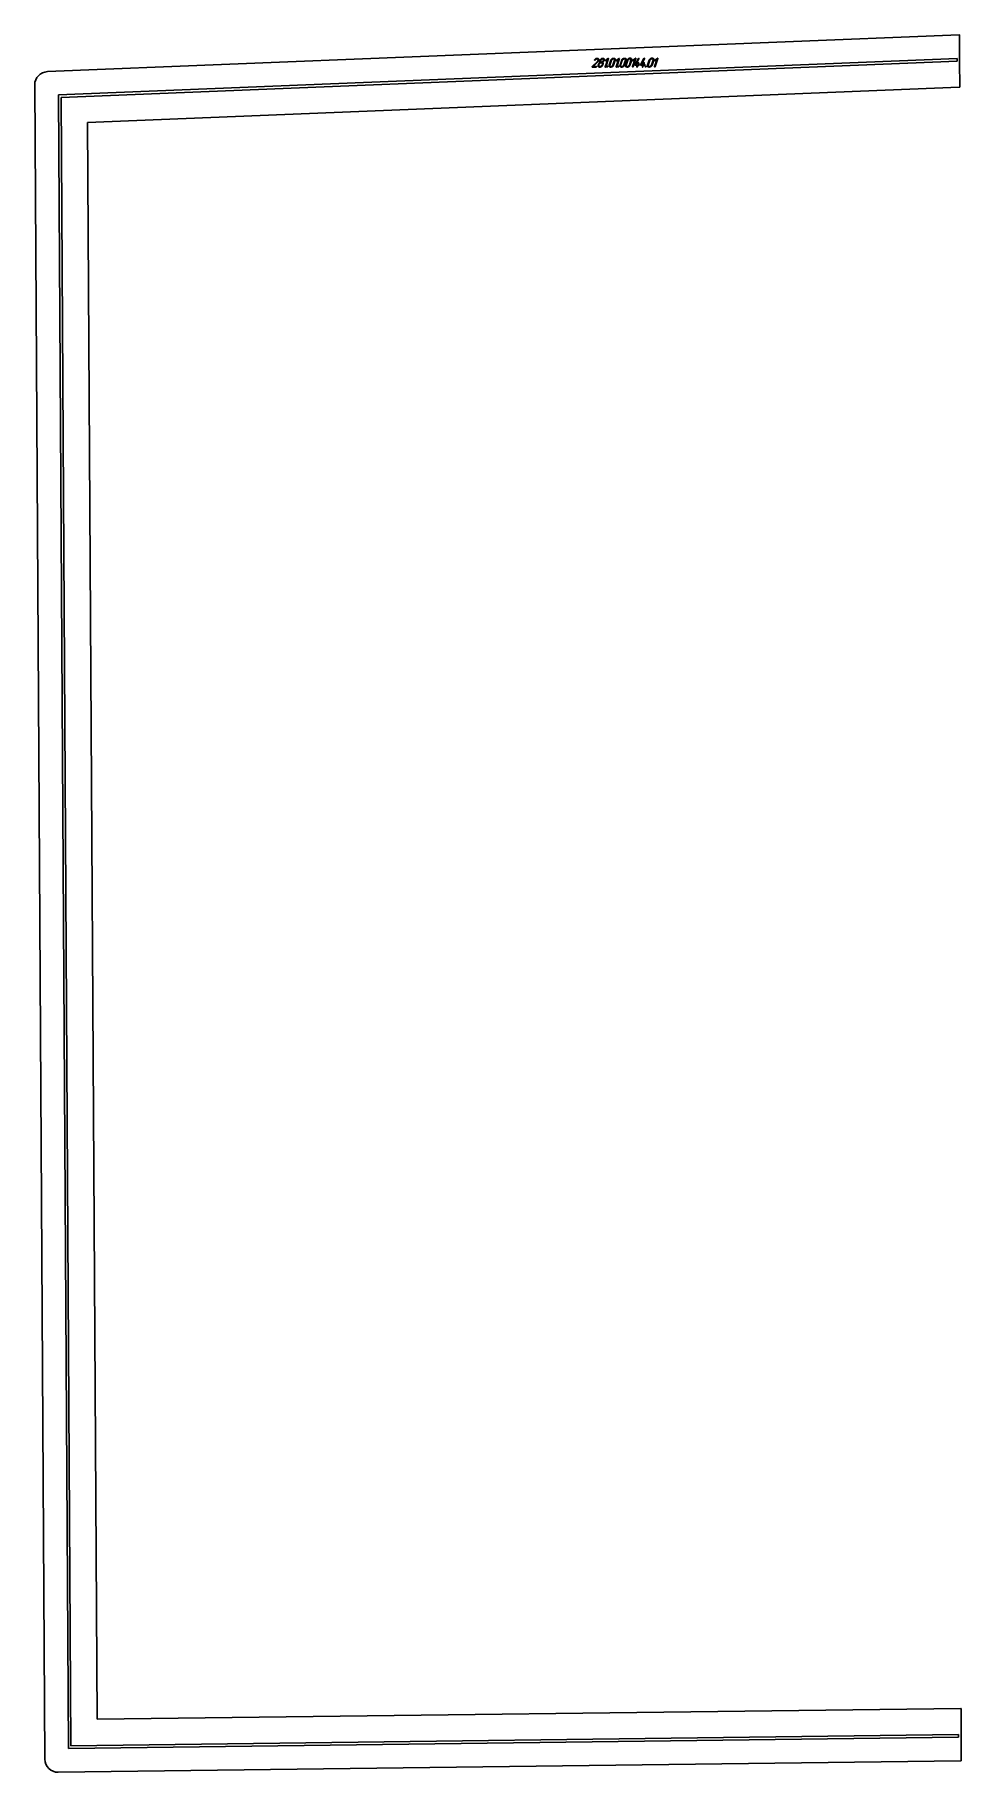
# Model space of a CAD drawing. Header units: millimetres. Extents: x 301 to 1359, y 311 to 2296.
import ezdxf

# ---------------------------------------------------------------- set-up
doc = ezdxf.new("R2010")
doc.units = ezdxf.units.MM
doc.linetypes.add('K5LT_BASIC', pattern=[0])
doc.layers.add('Engraving', color=7, linetype='Continuous')

msp = doc.modelspace()

# ---------------------------------------------------------------- linework, layer by layer
at = {"color": 150, "linetype": 'K5LT_BASIC', "lineweight": 25, "true_color": 0x0080ff}
for p, q in [((315.4, 2254), (1356.7, 2296.1)), ((1356.7, 2296.1), (1357.2, 2296.2)), ((1357.2, 2296.2), (1357.2, 2269.1)), ((1357.2, 2266.1), (1357.2, 2269.1)), ((1357.2, 2266.1), (1357.3, 2236.1)), ((312.5, 325.8), (301, 2238.9)), ((1356.8, 2236.1), (361.3, 2195.8)), ((1357.3, 2236.1), (1356.8, 2236.1)), ((361.3, 2195.8), (372.2, 371.4)), ((372.2, 371.4), (1358.5, 383.9)), ((1358.5, 383.9), (1359, 383.9)), ((1359, 383.9), (1359, 353.9)), ((1359, 350.9), (1359, 353.9)), ((1359, 350.9), (1359, 323.9)), ((1358.5, 323.9), (327.7, 310.9)), ((1359, 323.9), (1358.5, 323.9))]:
    msp.add_line(p, q, dxfattribs=at)
for centre, start, end in [((316, 2239), 92.3173, 180.3421), ((327.5, 325.9), 180.3421, 270.7249)]:
    msp.add_arc(centre, 15, start, end, dxfattribs=at)
at = {"layer": 'Engraving', "color": 150, "linetype": 'K5LT_BASIC', "lineweight": 25, "true_color": 0x0080ff}
for p, q in [((1354.2, 2269), (328.1, 2227.5)), ((331.1, 2224.6), (1354.2, 2266)), ((943.6, 2265.7), (937.7, 2259.8)), ((938.7, 2260), (944.1, 2265.3)), ((940.4, 2267.5), (940.3, 2267.4)), ((943.8, 2266), (943.6, 2265.7)), ((944, 2266.3), (943.8, 2266)), ((946.8, 2267.1), (946.6, 2266.4)), ((947.5, 2267.1), (947.3, 2266.4)), ((948.3, 2264.2), (947.6, 2264.2)), ((949.2, 2269.2), (948.8, 2269.1)), ((949.4, 2269.2), (949.2, 2269.2)), ((949.7, 2269.2), (949.4, 2269.2)), ((950.1, 2266.4), (950.4, 2267.1)), ((950.8, 2266.4), (951.1, 2267.1)), ((951.1, 2267.1), (951.2, 2267.3)), ((951.2, 2267.6), (951.2, 2267.9)), ((951.2, 2267.3), (951.2, 2267.6)), ((955.3, 2268), (952.4, 2259.6)), ((955.7, 2269.1), (952.9, 2267)), ((953.1, 2259.6), (956.3, 2268.9)), ((953.2, 2266.5), (955.3, 2268)), ((958.9, 2267.1), (957, 2261.4)), ((959.6, 2267.1), (957.7, 2261.4)), ((961.2, 2261.4), (963.2, 2267.1)), ((962.2, 2268.5), (961.5, 2268.5)), ((962.5, 2269.2), (961.7, 2269.2)), ((961.9, 2261.4), (963.9, 2267.1)), ((967.7, 2268), (964.8, 2259.6)), ((968.2, 2269.1), (965.3, 2267)), ((965.6, 2259.6), (968.7, 2268.9)), ((965.7, 2266.5), (967.7, 2268)), ((971.3, 2267.1), (969.4, 2261.4)), ((972, 2267.1), (970.1, 2261.4)), ((973.7, 2261.4), (975.6, 2267.1)), ((974.7, 2268.5), (973.9, 2268.5)), ((974.9, 2269.2), (974.2, 2269.2)), ((974.4, 2261.4), (976.3, 2267.1)), ((977.7, 2267.1), (975.8, 2261.4)), ((978.4, 2267.1), (976.5, 2261.4)), ((980, 2261.4), (981.9, 2267.1)), ((981, 2268.5), (980.3, 2268.5)), ((981.2, 2269.3), (980.5, 2269.3)), ((980.7, 2261.4), (982.7, 2267.1)), ((986.5, 2268.1), (983.6, 2259.7)), ((987, 2269.2), (984.1, 2267)), ((984.3, 2259.7), (987.5, 2268.9)), ((984.4, 2266.5), (986.5, 2268.1)), ((990.3, 2269), (986.5, 2261.9)), ((987.4, 2262.2), (991, 2268.8)), ((990, 2263.9), (989.4, 2262.2)), ((990.1, 2262.2), (990.7, 2263.9)), ((990.8, 2269.3), (990.5, 2269.2)), ((991, 2268.8), (991, 2268.9)), ((996.7, 2269), (992.8, 2261.9)), ((993.7, 2262.2), (997.3, 2268.8)), ((996.4, 2263.9), (995.8, 2262.2)), ((996.5, 2262.2), (997.1, 2263.9)), ((997.1, 2269.3), (996.9, 2269.2)), ((997.3, 2268.8), (997.3, 2268.9)), ((1002.8, 2267.1), (1000.9, 2261.5)), ((1003.5, 2267.1), (1001.6, 2261.5)), ((1005.2, 2261.5), (1007.1, 2267.1)), ((1006.1, 2268.6), (1005.4, 2268.6)), ((1006.4, 2269.3), (1005.7, 2269.3)), ((1005.9, 2261.5), (1007.8, 2267.1)), ((1011.6, 2268.1), (1008.8, 2259.7)), ((1012.1, 2269.2), (1009.2, 2267)), ((1009.5, 2259.7), (1012.6, 2268.9)), ((1009.6, 2266.5), (1011.6, 2268.1)), ((1354.2, 2269), (1354.2, 2266)), ((937.8, 2259.3), (942.1, 2259.3)), ((942.3, 2260), (938.7, 2260)), ((945, 2262.8), (944.5, 2261.4)), ((945.7, 2262.8), (945.2, 2261.4)), ((945.9, 2259.3), (946.7, 2259.3)), ((946.2, 2260), (946.9, 2260)), ((948.8, 2261.4), (949.3, 2262.8)), ((949.5, 2261.4), (950, 2262.8)), ((958.4, 2259.3), (959.1, 2259.3)), ((958.6, 2260), (959.3, 2260)), ((970.8, 2259.3), (971.5, 2259.3)), ((971.1, 2260), (971.8, 2260)), ((977.2, 2259.3), (977.9, 2259.3)), ((977.4, 2260), (978.1, 2260)), ((986.5, 2261.9), (986.5, 2261.8)), ((986.7, 2261.4), (989.2, 2261.4)), ((989.4, 2262.2), (987.4, 2262.2)), ((989.2, 2261.4), (988.6, 2259.7)), ((989.3, 2259.7), (989.9, 2261.4)), ((989.9, 2261.4), (991, 2261.4)), ((991.2, 2262.2), (990.1, 2262.2)), ((992.8, 2261.9), (992.8, 2261.8)), ((993, 2261.4), (995.5, 2261.5)), ((995.8, 2262.2), (993.7, 2262.2)), ((995.5, 2261.5), (994.9, 2259.7)), ((995.6, 2259.7), (996.2, 2261.5)), ((996.2, 2261.5), (997.3, 2261.5)), ((997.6, 2262.2), (996.5, 2262.2)), ((1002.3, 2259.3), (1003, 2259.3)), ((1002.5, 2260), (1003.2, 2260)), ((328.1, 2227.5), (339.4, 338)), ((342.4, 341.1), (331.1, 2224.6)), ((339.4, 338), (1356, 350.9)), ((1356, 353.9), (342.4, 341.1)), ((1356, 353.9), (1356, 350.9))]:
    msp.add_line(p, q, dxfattribs=at)
for points in [[(940.3, 2267.4), (940.3, 2267.2), (940.4, 2267.2)], [(941.8, 2268.8), (941, 2268.4), (940.4, 2267.5)], [(940.4, 2267.2), (940.4, 2267.1), (940.6, 2267.1)], [(940.6, 2267.1), (940.7, 2267.1), (940.8, 2267.1)], [(940.8, 2267.1), (940.9, 2267.2), (941, 2267.3)], [(941, 2267.3), (941.5, 2268), (942, 2268.2)], [(943.2, 2269.2), (942.5, 2269.2), (941.8, 2268.8)], [(942, 2268.2), (942.5, 2268.5), (943, 2268.5)], [(943, 2268.5), (943.4, 2268.5), (943.7, 2268.4)], [(944.8, 2268.5), (944.2, 2269.2), (943.2, 2269.2)], [(943.7, 2268.4), (944, 2268.2), (944.1, 2268)], [(944.3, 2266.8), (944.2, 2266.5), (944, 2266.3)], [(944.1, 2268), (944.5, 2267.5), (944.3, 2266.8)], [(944.1, 2265.3), (944.5, 2265.8), (944.7, 2266.1)], [(944.7, 2266.1), (944.9, 2266.4), (945, 2266.8)], [(945, 2266.8), (945.4, 2267.8), (944.8, 2268.5)], [(945.7, 2263.9), (945.2, 2263.4), (945, 2262.8)], [(946.8, 2264.7), (946.1, 2264.4), (945.7, 2263.9)], [(946.5, 2263.8), (945.9, 2263.4), (945.7, 2262.8)], [(946.6, 2266.4), (946.4, 2265.9), (946.5, 2265.4)], [(946.5, 2265.4), (946.5, 2265), (946.8, 2264.7)], [(947.6, 2264.2), (947, 2264.2), (946.5, 2263.8)], [(947.9, 2268.6), (947.1, 2267.9), (946.8, 2267.1)], [(947.3, 2266.4), (947.1, 2265.8), (947.4, 2265.4)], [(947.4, 2265.4), (947.6, 2265), (948.2, 2265)], [(948.3, 2268.1), (947.7, 2267.7), (947.5, 2267.1)], [(948.8, 2269.1), (948.4, 2268.9), (947.9, 2268.6)], [(948.2, 2265), (948.8, 2265), (949.4, 2265.4)], [(949.4, 2268.5), (948.8, 2268.5), (948.3, 2268.1)], [(949.2, 2263.8), (948.9, 2264.2), (948.3, 2264.2)], [(949.3, 2262.8), (949.5, 2263.4), (949.2, 2263.8)], [(950.3, 2268.1), (950, 2268.5), (949.4, 2268.5)], [(949.4, 2265.4), (949.9, 2265.8), (950.1, 2266.4)], [(949.5, 2264.7), (950, 2265.1), (950.3, 2265.5)], [(950, 2264), (949.9, 2264.5), (949.5, 2264.7)], [(951, 2268.6), (950.5, 2269.2), (949.7, 2269.2)], [(950, 2262.8), (950.2, 2263.4), (950, 2264)], [(950.4, 2267.1), (950.6, 2267.7), (950.3, 2268.1)], [(950.3, 2265.5), (950.7, 2265.9), (950.8, 2266.4)], [(951.2, 2267.9), (951.2, 2268.3), (951, 2268.6)], [(952.9, 2267), (952.7, 2266.8), (952.7, 2266.7)], [(952.7, 2266.7), (952.6, 2266.6), (952.7, 2266.5)], [(952.7, 2266.5), (952.8, 2266.4), (952.9, 2266.4)], [(952.9, 2266.4), (953.1, 2266.4), (953.2, 2266.5)], [(956, 2269.2), (955.9, 2269.2), (955.7, 2269.1)], [(956.2, 2269.1), (956.2, 2269.2), (956, 2269.2)], [(956.3, 2268.9), (956.3, 2269), (956.2, 2269.1)], [(960, 2268.6), (959.2, 2268), (958.9, 2267.1)], [(960.4, 2268.1), (959.8, 2267.7), (959.6, 2267.1)], [(961.7, 2269.2), (960.9, 2269.2), (960, 2268.6)], [(961.5, 2268.5), (960.9, 2268.5), (960.4, 2268.1)], [(963.1, 2268.1), (962.8, 2268.5), (962.2, 2268.5)], [(963.8, 2268.6), (963.3, 2269.2), (962.5, 2269.2)], [(963.2, 2267.1), (963.4, 2267.7), (963.1, 2268.1)], [(963.9, 2267.1), (964.2, 2268), (963.8, 2268.6)], [(965.3, 2267), (965.2, 2266.8), (965.1, 2266.8)], [(965.1, 2266.8), (965.1, 2266.6), (965.2, 2266.5)], [(965.2, 2266.5), (965.2, 2266.4), (965.4, 2266.4)], [(965.4, 2266.4), (965.5, 2266.4), (965.7, 2266.5)], [(968.4, 2269.2), (968.3, 2269.2), (968.2, 2269.1)], [(968.7, 2269.1), (968.6, 2269.2), (968.4, 2269.2)], [(968.7, 2268.9), (968.7, 2269), (968.7, 2269.1)], [(972.5, 2268.6), (971.6, 2268), (971.3, 2267.1)], [(972.8, 2268.1), (972.2, 2267.7), (972, 2267.1)], [(974.2, 2269.2), (973.3, 2269.2), (972.5, 2268.6)], [(973.9, 2268.5), (973.4, 2268.5), (972.8, 2268.1)], [(975.5, 2268.1), (975.2, 2268.5), (974.7, 2268.5)], [(976.2, 2268.6), (975.8, 2269.2), (974.9, 2269.2)], [(975.6, 2267.1), (975.8, 2267.7), (975.5, 2268.1)], [(976.3, 2267.1), (976.6, 2268), (976.2, 2268.6)], [(978.8, 2268.6), (978, 2268), (977.7, 2267.1)], [(979.1, 2268.1), (978.6, 2267.7), (978.4, 2267.1)], [(980.5, 2269.3), (979.6, 2269.3), (978.8, 2268.6)], [(980.3, 2268.5), (979.7, 2268.5), (979.1, 2268.1)], [(981.9, 2268.1), (981.6, 2268.5), (981, 2268.5)], [(982.5, 2268.6), (982.1, 2269.3), (981.2, 2269.3)], [(981.9, 2267.1), (982.1, 2267.7), (981.9, 2268.1)], [(982.7, 2267.1), (983, 2268), (982.5, 2268.6)], [(984.1, 2267), (983.9, 2266.8), (983.9, 2266.8)], [(983.9, 2266.8), (983.9, 2266.6), (983.9, 2266.5)], [(983.9, 2266.5), (984, 2266.4), (984.2, 2266.4)], [(984.2, 2266.4), (984.3, 2266.4), (984.4, 2266.5)], [(987.2, 2269.3), (987.1, 2269.3), (987, 2269.2)], [(987.5, 2269.2), (987.4, 2269.3), (987.2, 2269.3)], [(987.5, 2268.9), (987.5, 2269.1), (987.5, 2269.2)], [(990.2, 2264.2), (990.1, 2264.1), (990, 2263.9)], [(990.5, 2264.3), (990.4, 2264.3), (990.2, 2264.2)], [(990.5, 2269.2), (990.4, 2269.1), (990.3, 2269)], [(990.7, 2264.2), (990.6, 2264.3), (990.5, 2264.3)], [(990.7, 2263.9), (990.8, 2264.1), (990.7, 2264.2)], [(991, 2269.2), (990.9, 2269.3), (990.8, 2269.3)], [(991, 2268.9), (991, 2269.1), (991, 2269.2)], [(996.6, 2264.2), (996.4, 2264.1), (996.4, 2263.9)], [(996.8, 2264.3), (996.7, 2264.3), (996.6, 2264.2)], [(996.9, 2269.2), (996.7, 2269.1), (996.7, 2269)], [(997.1, 2264.2), (997, 2264.3), (996.8, 2264.3)], [(997.3, 2269.2), (997.2, 2269.3), (997.1, 2269.3)], [(997.1, 2263.9), (997.1, 2264.1), (997.1, 2264.2)], [(997.3, 2268.9), (997.4, 2269.1), (997.3, 2269.2)], [(1003.9, 2268.6), (1003.1, 2268), (1002.8, 2267.1)], [(1004.3, 2268.1), (1003.7, 2267.7), (1003.5, 2267.1)], [(1005.7, 2269.3), (1004.8, 2269.3), (1003.9, 2268.6)], [(1005.4, 2268.6), (1004.8, 2268.6), (1004.3, 2268.1)], [(1007, 2268.1), (1006.7, 2268.6), (1006.1, 2268.6)], [(1007.7, 2268.7), (1007.3, 2269.3), (1006.4, 2269.3)], [(1007.1, 2267.1), (1007.3, 2267.7), (1007, 2268.1)], [(1007.8, 2267.1), (1008.1, 2268), (1007.7, 2268.7)], [(1009.1, 2266.8), (1009, 2266.7), (1009.1, 2266.5)], [(1009.2, 2267), (1009.1, 2266.9), (1009.1, 2266.8)], [(1009.1, 2266.5), (1009.1, 2266.4), (1009.3, 2266.4)], [(1009.3, 2266.4), (1009.4, 2266.4), (1009.6, 2266.5)], [(1012.4, 2269.3), (1012.2, 2269.3), (1012.1, 2269.2)], [(1012.6, 2269.2), (1012.5, 2269.3), (1012.4, 2269.3)], [(1012.6, 2268.9), (1012.7, 2269.1), (1012.6, 2269.2)], [(937.7, 2259.8), (937.6, 2259.7), (937.6, 2259.7)], [(937.6, 2259.7), (937.5, 2259.5), (937.6, 2259.4)], [(937.6, 2259.4), (937.7, 2259.3), (937.8, 2259.3)], [(942.1, 2259.3), (942.2, 2259.3), (942.4, 2259.4)], [(942.5, 2259.9), (942.4, 2260), (942.3, 2260)], [(942.4, 2259.4), (942.5, 2259.5), (942.5, 2259.6)], [(942.5, 2259.6), (942.6, 2259.8), (942.5, 2259.9)], [(944.5, 2261.4), (944.2, 2260.5), (944.7, 2259.9)], [(944.7, 2259.9), (945.1, 2259.3), (945.9, 2259.3)], [(945.2, 2261.4), (945, 2260.8), (945.3, 2260.4)], [(945.3, 2260.4), (945.6, 2260), (946.2, 2260)], [(946.7, 2259.3), (947.5, 2259.3), (948.4, 2259.9)], [(946.9, 2260), (947.5, 2260), (948, 2260.4)], [(948, 2260.4), (948.6, 2260.8), (948.8, 2261.4)], [(948.4, 2259.9), (949.2, 2260.5), (949.5, 2261.4)], [(952.4, 2259.6), (952.3, 2259.4), (952.4, 2259.4)], [(952.4, 2259.4), (952.6, 2259.3), (952.6, 2259.3)], [(952.6, 2259.3), (952.8, 2259.3), (952.9, 2259.4)], [(952.9, 2259.4), (953.1, 2259.5), (953.1, 2259.6)], [(954.5, 2260.1), (954.3, 2259.9), (954.2, 2259.8)], [(954.2, 2259.8), (954.1, 2259.6), (954.2, 2259.4)], [(954.2, 2259.4), (954.3, 2259.3), (954.6, 2259.3)], [(954.9, 2260.3), (954.7, 2260.3), (954.5, 2260.1)], [(954.6, 2259.3), (954.8, 2259.3), (955, 2259.5)], [(955.2, 2260.2), (955.1, 2260.3), (954.9, 2260.3)], [(955, 2259.5), (955.2, 2259.6), (955.3, 2259.8)], [(955.3, 2259.8), (955.3, 2260), (955.2, 2260.2)], [(957, 2261.4), (956.7, 2260.5), (957.1, 2259.9)], [(957.1, 2259.9), (957.6, 2259.3), (958.4, 2259.3)], [(957.7, 2261.4), (957.5, 2260.8), (957.8, 2260.4)], [(957.8, 2260.4), (958.1, 2260), (958.6, 2260)], [(959.1, 2259.3), (960, 2259.3), (960.8, 2259.9)], [(959.3, 2260), (959.9, 2260), (960.5, 2260.4)], [(960.5, 2260.4), (961, 2260.8), (961.2, 2261.4)], [(960.8, 2259.9), (961.7, 2260.5), (961.9, 2261.4)], [(964.8, 2259.6), (964.8, 2259.5), (964.9, 2259.4)], [(964.9, 2259.4), (965, 2259.3), (965.1, 2259.3)], [(965.1, 2259.3), (965.2, 2259.3), (965.4, 2259.4)], [(965.4, 2259.4), (965.5, 2259.5), (965.6, 2259.6)], [(966.7, 2259.8), (966.6, 2259.6), (966.7, 2259.4)], [(966.9, 2260.2), (966.7, 2259.9), (966.7, 2259.8)], [(966.7, 2259.4), (966.8, 2259.3), (967, 2259.3)], [(967.4, 2260.4), (967.1, 2260.4), (966.9, 2260.2)], [(967, 2259.3), (967.3, 2259.3), (967.5, 2259.5)], [(967.7, 2260.2), (967.6, 2260.4), (967.4, 2260.4)], [(967.5, 2259.5), (967.7, 2259.6), (967.7, 2259.8)], [(967.7, 2259.8), (967.8, 2260), (967.7, 2260.2)], [(969.4, 2261.4), (969.1, 2260.5), (969.5, 2259.9)], [(969.5, 2259.9), (970, 2259.3), (970.8, 2259.3)], [(970.1, 2261.4), (969.9, 2260.9), (970.2, 2260.4)], [(970.2, 2260.4), (970.5, 2260), (971.1, 2260)], [(971.5, 2259.3), (972.4, 2259.3), (973.2, 2259.9)], [(971.8, 2260), (972.3, 2260), (972.9, 2260.4)], [(972.9, 2260.4), (973.5, 2260.8), (973.7, 2261.4)], [(973.2, 2259.9), (974.1, 2260.6), (974.4, 2261.4)], [(975.8, 2261.4), (975.4, 2260.5), (975.9, 2259.9)], [(975.9, 2259.9), (976.3, 2259.3), (977.2, 2259.3)], [(976.5, 2261.4), (976.3, 2260.9), (976.6, 2260.4)], [(976.6, 2260.4), (976.8, 2260), (977.4, 2260)], [(977.9, 2259.3), (978.8, 2259.3), (979.6, 2259.9)], [(978.1, 2260), (978.7, 2260), (979.3, 2260.4)], [(979.3, 2260.4), (979.8, 2260.8), (980, 2261.4)], [(979.6, 2259.9), (980.4, 2260.6), (980.7, 2261.4)], [(983.6, 2259.7), (983.6, 2259.5), (983.6, 2259.4)], [(983.6, 2259.4), (983.8, 2259.3), (983.9, 2259.3)], [(983.9, 2259.3), (984, 2259.3), (984.2, 2259.4)], [(984.2, 2259.4), (984.3, 2259.5), (984.3, 2259.7)], [(986.5, 2261.8), (986.4, 2261.6), (986.5, 2261.5)], [(986.5, 2261.5), (986.5, 2261.4), (986.7, 2261.4)], [(988.6, 2259.7), (988.5, 2259.5), (988.6, 2259.4)], [(988.6, 2259.4), (988.7, 2259.3), (988.8, 2259.3)], [(988.8, 2259.3), (989, 2259.3), (989.1, 2259.4)], [(989.1, 2259.4), (989.2, 2259.5), (989.3, 2259.7)], [(991, 2261.4), (991.1, 2261.4), (991.3, 2261.6)], [(991.4, 2262), (991.3, 2262.2), (991.2, 2262.2)], [(991.3, 2261.6), (991.4, 2261.7), (991.4, 2261.8)], [(991.4, 2261.8), (991.5, 2261.9), (991.4, 2262)], [(992.8, 2261.8), (992.8, 2261.6), (992.8, 2261.5)], [(992.8, 2261.5), (992.9, 2261.4), (993, 2261.4)], [(994.9, 2259.7), (994.9, 2259.5), (994.9, 2259.4)], [(994.9, 2259.4), (995.1, 2259.3), (995.2, 2259.3)], [(995.2, 2259.3), (995.3, 2259.3), (995.4, 2259.4)], [(995.4, 2259.4), (995.6, 2259.5), (995.6, 2259.7)], [(997.3, 2261.5), (997.5, 2261.5), (997.6, 2261.6)], [(997.8, 2262.1), (997.7, 2262.2), (997.6, 2262.2)], [(997.6, 2261.6), (997.7, 2261.7), (997.8, 2261.8)], [(997.8, 2261.8), (997.8, 2261.9), (997.8, 2262.1)], [(998.4, 2260.2), (998.2, 2260), (998.1, 2259.9)], [(998.1, 2259.9), (998.1, 2259.6), (998.2, 2259.5)], [(998.2, 2259.5), (998.2, 2259.3), (998.5, 2259.3)], [(998.9, 2260.4), (998.6, 2260.4), (998.4, 2260.2)], [(998.5, 2259.3), (998.7, 2259.3), (998.9, 2259.5)], [(999.2, 2260.2), (999, 2260.4), (998.9, 2260.4)], [(998.9, 2259.5), (999.1, 2259.7), (999.2, 2259.9)], [(999.2, 2259.9), (999.3, 2260), (999.2, 2260.2)], [(1000.9, 2261.5), (1000.6, 2260.6), (1001, 2259.9)], [(1001, 2259.9), (1001.5, 2259.3), (1002.3, 2259.3)], [(1001.6, 2261.5), (1001.4, 2260.9), (1001.7, 2260.5)], [(1001.7, 2260.5), (1002, 2260), (1002.5, 2260)], [(1003, 2259.3), (1003.9, 2259.3), (1004.7, 2260)], [(1003.2, 2260), (1003.8, 2260), (1004.4, 2260.4)], [(1004.4, 2260.4), (1005, 2260.8), (1005.2, 2261.5)], [(1004.7, 2260), (1005.6, 2260.6), (1005.9, 2261.5)], [(1008.8, 2259.7), (1008.7, 2259.5), (1008.8, 2259.4)], [(1008.8, 2259.4), (1008.9, 2259.3), (1009, 2259.3)], [(1009, 2259.3), (1009.2, 2259.3), (1009.3, 2259.4)], [(1009.3, 2259.4), (1009.4, 2259.5), (1009.5, 2259.7)]]:
    msp.add_open_spline(points, degree=2, dxfattribs=at)

doc.saveas('drawing.dxf')
